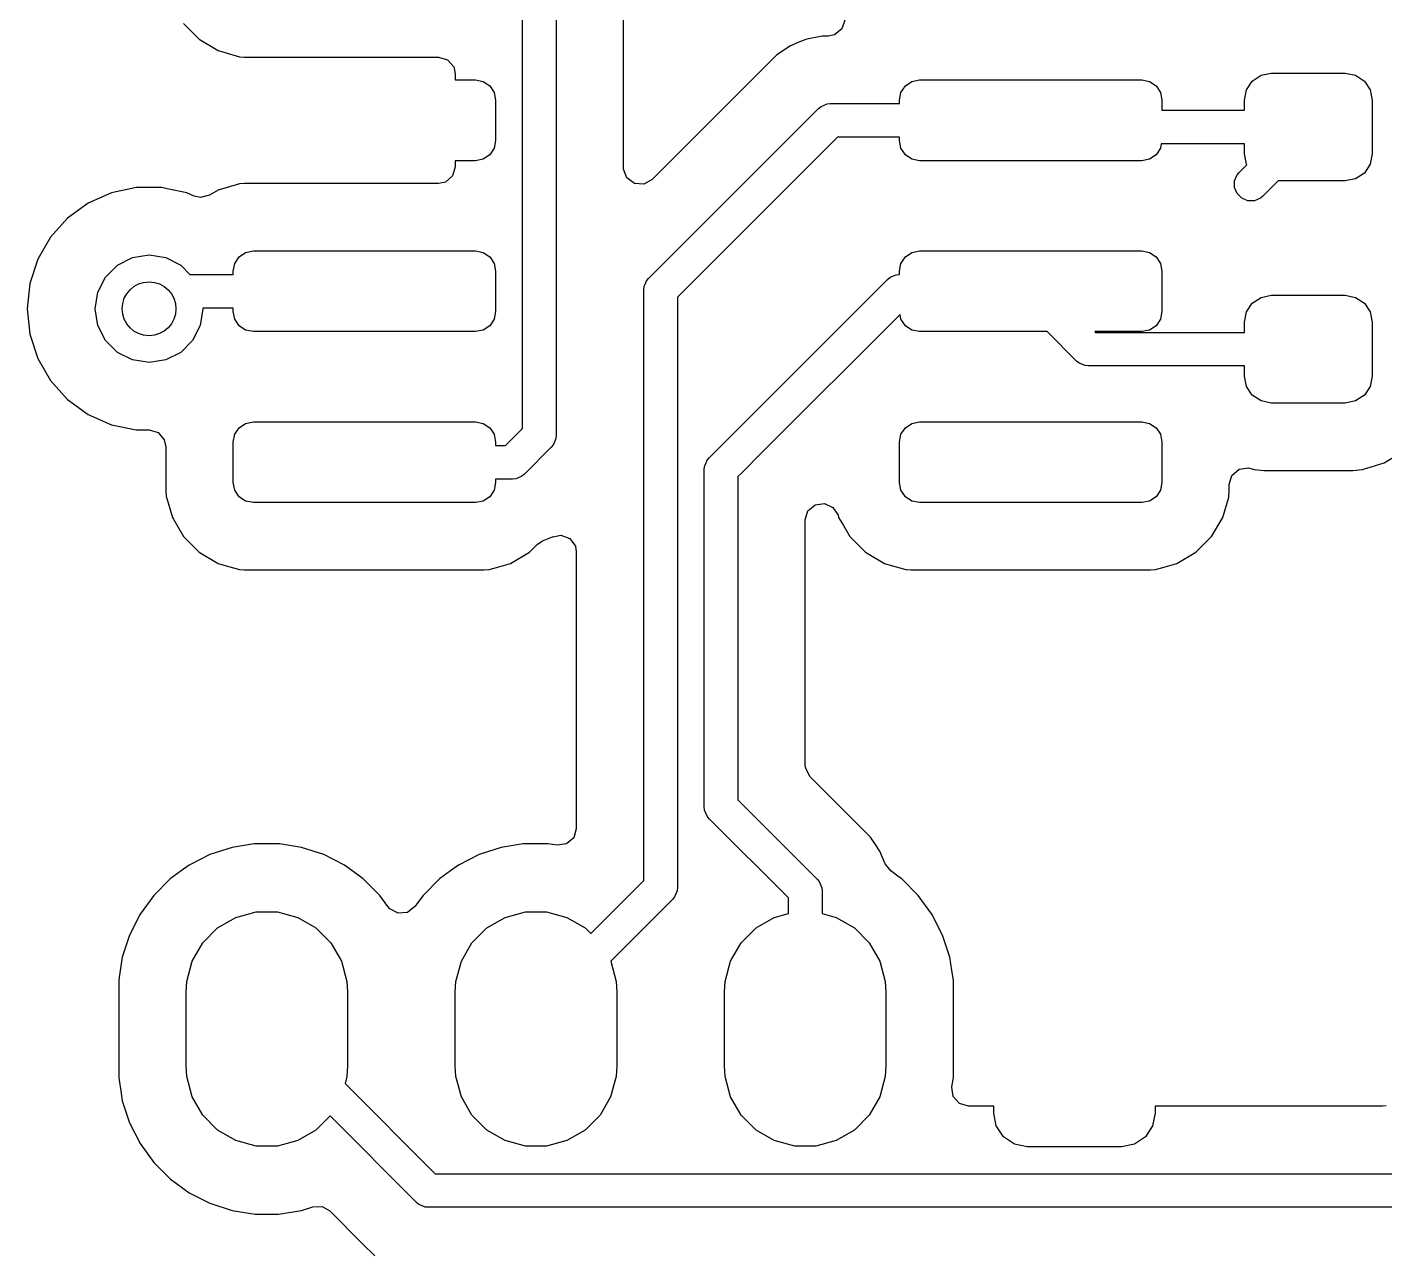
# Model space of a CAD drawing. Extents: x 0.77 to 3.29, y -3.37 to -0.68.
# Drawn here: x 2.0874 to 2.4845, y -2.3571 to -1.9995 of the extents above; entities that cross this region are included whole.
import ezdxf

# ---------------------------------------------------------------- set-up
doc = ezdxf.new("R2010")
doc.units = 0
doc.header["$MEASUREMENT"] = 0
doc.layers.add('BLACK', color=7, linetype='CONTINUOUS')

msp = doc.modelspace()

# ---------------------------------------------------------------- linework, layer by layer
at = {"layer": 'BLACK', "linetype": 'CONTINUOUS'}
for p, q in [((2.26183, -2.04061), (2.26183, -1.92586)), ((2.24213, -1.92828), (2.24213, -2.11883)), ((2.23228, -2.1168), (2.23228, -1.93032)), ((2.3265, -1.99738), (2.32563, -1.99999)), ((2.13315, -1.99844), (2.13772, -2.00301)), ((2.32563, -1.99999), (2.32349, -2.00171)), ((2.13772, -2.00301), (2.13772, -2.00301)), ((2.13772, -2.00301), (2.13772, -2.00301)), ((2.13772, -2.00301), (2.14329, -2.0063)), ((2.31068, -2.00489), (2.30664, -2.00758)), ((2.31361, -2.00367), (2.31068, -2.00489)), ((2.31516, -2.00303), (2.31361, -2.00367)), ((2.31361, -2.00367), (2.31361, -2.00367)), ((2.31595, -2.00287), (2.31516, -2.00303)), ((2.31516, -2.00303), (2.31516, -2.00303)), ((2.31992, -2.00208), (2.31595, -2.00287)), ((2.31595, -2.00287), (2.31595, -2.00287)), ((2.32163, -2.00208), (2.31992, -2.00208)), ((2.32349, -2.00171), (2.32163, -2.00208)), ((2.14329, -2.0063), (2.14493, -2.00678)), ((2.14493, -2.00678), (2.1495, -2.00811)), ((2.1495, -2.00811), (2.14951, -2.00811)), ((2.14951, -2.00811), (2.14951, -2.00811)), ((2.14951, -2.00811), (2.15096, -2.00822)), ((2.15096, -2.00822), (2.2077, -2.00822)), ((2.2077, -2.00822), (2.21034, -2.009)), ((2.21034, -2.009), (2.21214, -2.01108)), ((2.30664, -2.00758), (2.27016, -2.04406)), ((2.30664, -2.00758), (2.30664, -2.00758)), ((2.21214, -2.01108), (2.21258, -2.01311)), ((2.21258, -2.01311), (2.21258, -2.0149)), ((2.44827, -2.01353), (2.45128, -2.01293)), ((2.45128, -2.01293), (2.47293, -2.01293)), ((2.47293, -2.01293), (2.47595, -2.01353)), ((2.21258, -2.0149), (2.2185, -2.0149)), ((2.2185, -2.0149), (2.22076, -2.01535)), ((2.22076, -2.01535), (2.22268, -2.01663)), ((2.22268, -2.01663), (2.22396, -2.01854)), ((2.34297, -2.01854), (2.34425, -2.01663)), ((2.34425, -2.01663), (2.34617, -2.01535)), ((2.34617, -2.01535), (2.34843, -2.0149)), ((2.34843, -2.0149), (2.41339, -2.0149)), ((2.41339, -2.0149), (2.41565, -2.01535)), ((2.41565, -2.01535), (2.41756, -2.01663)), ((2.41756, -2.01663), (2.41884, -2.01854)), ((2.444, -2.01779), (2.44571, -2.01524)), ((2.44571, -2.01524), (2.44827, -2.01353)), ((2.47595, -2.01353), (2.4785, -2.01524)), ((2.4785, -2.01524), (2.48021, -2.01779)), ((2.22396, -2.01854), (2.22441, -2.0208)), ((2.22441, -2.0208), (2.22441, -2.03261)), ((2.34252, -2.0208), (2.34297, -2.01854)), ((2.34252, -2.02179), (2.34252, -2.0208)), ((2.41884, -2.01854), (2.41929, -2.0208)), ((2.41929, -2.0208), (2.41929, -2.02376)), ((2.44341, -2.0208), (2.444, -2.01779)), ((2.44341, -2.02376), (2.44341, -2.0208)), ((2.48021, -2.01779), (2.48081, -2.0208)), ((2.48081, -2.0208), (2.48081, -2.03655)), ((2.26916, -2.07293), (2.31886, -2.02323)), ((2.31886, -2.02323), (2.31961, -2.02262)), ((2.31961, -2.02262), (2.32138, -2.02188)), ((2.32138, -2.02188), (2.32234, -2.02179)), ((2.32234, -2.02179), (2.34252, -2.02179)), ((2.41929, -2.02376), (2.44341, -2.02376)), ((2.22441, -2.03261), (2.22396, -2.03487)), ((2.32438, -2.03163), (2.27756, -2.07845)), ((2.34252, -2.03163), (2.32438, -2.03163)), ((2.34252, -2.03261), (2.34252, -2.03163)), ((2.34297, -2.03487), (2.34252, -2.03261)), ((2.22268, -2.03679), (2.22076, -2.03807)), ((2.22396, -2.03487), (2.22268, -2.03679)), ((2.34425, -2.03679), (2.34297, -2.03487)), ((2.34617, -2.03807), (2.34425, -2.03679)), ((2.41756, -2.03679), (2.41565, -2.03807)), ((2.41884, -2.03487), (2.41756, -2.03679)), ((2.4191, -2.0336), (2.41884, -2.03487)), ((2.44341, -2.0336), (2.4191, -2.0336)), ((2.44341, -2.03655), (2.44341, -2.0336)), ((2.444, -2.03956), (2.44341, -2.03655)), ((2.48081, -2.03655), (2.48021, -2.03956)), ((2.21258, -2.04031), (2.2118, -2.04295)), ((2.2185, -2.03852), (2.21258, -2.03852)), ((2.21258, -2.03852), (2.21258, -2.04031)), ((2.22076, -2.03807), (2.2185, -2.03852)), ((2.26184, -2.04096), (2.26183, -2.04061)), ((2.2628, -2.04353), (2.26184, -2.04096)), ((2.34843, -2.03852), (2.34617, -2.03807)), ((2.41339, -2.03852), (2.34843, -2.03852)), ((2.41565, -2.03807), (2.41339, -2.03852)), ((2.44189, -2.04193), (2.44411, -2.03972)), ((2.44411, -2.03972), (2.444, -2.03956)), ((2.48021, -2.03956), (2.4785, -2.04212)), ((2.20972, -2.04475), (2.2077, -2.04519)), ((2.2118, -2.04295), (2.20972, -2.04475)), ((2.26501, -2.04518), (2.2628, -2.04353)), ((2.27016, -2.04406), (2.26775, -2.04538)), ((2.44055, -2.04445), (2.44128, -2.04268)), ((2.44055, -2.04637), (2.44055, -2.04445)), ((2.44128, -2.04268), (2.44189, -2.04193)), ((2.45332, -2.04443), (2.44885, -2.04889)), ((2.47293, -2.04443), (2.45332, -2.04443)), ((2.47595, -2.04383), (2.47293, -2.04443)), ((2.4785, -2.04212), (2.47595, -2.04383)), ((2.11202, -2.04792), (2.10521, -2.05095)), ((2.11803, -2.04665), (2.11202, -2.04792)), ((2.11202, -2.04792), (2.11202, -2.04792)), ((2.11931, -2.04637), (2.11803, -2.04665)), ((2.12676, -2.04637), (2.11931, -2.04637)), ((2.12831, -2.0467), (2.12676, -2.04637)), ((2.13405, -2.04792), (2.12831, -2.0467)), ((2.13624, -2.0489), (2.13405, -2.04792)), ((2.13804, -2.04932), (2.13624, -2.0489)), ((2.14071, -2.04864), (2.13804, -2.04932)), ((2.14329, -2.04711), (2.14071, -2.04864)), ((2.1495, -2.04531), (2.14329, -2.04711)), ((2.14329, -2.04711), (2.14329, -2.04711)), ((2.14951, -2.04531), (2.1495, -2.04531)), ((2.15096, -2.04519), (2.14951, -2.04531)), ((2.2077, -2.04519), (2.15096, -2.04519)), ((2.26775, -2.04538), (2.26501, -2.04518)), ((2.44128, -2.04814), (2.44055, -2.04637)), ((2.44264, -2.0495), (2.44128, -2.04814)), ((2.44885, -2.04889), (2.44811, -2.0495)), ((2.10521, -2.05095), (2.09918, -2.05534)), ((2.10521, -2.05095), (2.10521, -2.05095)), ((2.44441, -2.05024), (2.44264, -2.0495)), ((2.44633, -2.05024), (2.44441, -2.05024)), ((2.44811, -2.0495), (2.44633, -2.05024)), ((2.09918, -2.05534), (2.09419, -2.06087)), ((2.09419, -2.06087), (2.09047, -2.06733)), ((2.15128, -2.06535), (2.15354, -2.0649)), ((2.15354, -2.0649), (2.2185, -2.0649)), ((2.2185, -2.0649), (2.22076, -2.06535)), ((2.34617, -2.06535), (2.34843, -2.0649)), ((2.34843, -2.0649), (2.41339, -2.0649)), ((2.41339, -2.0649), (2.41565, -2.06535)), ((2.09047, -2.06733), (2.08816, -2.07441)), ((2.09047, -2.06733), (2.09047, -2.06733)), ((2.11378, -2.06909), (2.11817, -2.06685)), ((2.11817, -2.06685), (2.12303, -2.06608)), ((2.12303, -2.06608), (2.1279, -2.06685)), ((2.1279, -2.06685), (2.13229, -2.06909)), ((2.14764, -2.0708), (2.14809, -2.06854)), ((2.14809, -2.06854), (2.14937, -2.06663)), ((2.14937, -2.06663), (2.15128, -2.06535)), ((2.22076, -2.06535), (2.22268, -2.06663)), ((2.22268, -2.06663), (2.22396, -2.06854)), ((2.22396, -2.06854), (2.22441, -2.0708)), ((2.34252, -2.0708), (2.34297, -2.06854)), ((2.34297, -2.06854), (2.34425, -2.06663)), ((2.34425, -2.06663), (2.34617, -2.06535)), ((2.41565, -2.06535), (2.41756, -2.06663)), ((2.41756, -2.06663), (2.41884, -2.06854)), ((2.41884, -2.06854), (2.41929, -2.0708)), ((2.10805, -2.07696), (2.11029, -2.07257)), ((2.11029, -2.07257), (2.11378, -2.06909)), ((2.13229, -2.06909), (2.13499, -2.07179)), ((2.13499, -2.07179), (2.14764, -2.07179)), ((2.14764, -2.07179), (2.14764, -2.0708)), ((2.22441, -2.0708), (2.22441, -2.08261)), ((2.33904, -2.07323), (2.33979, -2.07262)), ((2.33979, -2.07262), (2.34104, -2.0721)), ((2.33979, -2.07262), (2.33979, -2.07262)), ((2.34104, -2.0721), (2.34156, -2.07188)), ((2.34156, -2.07188), (2.34252, -2.07179)), ((2.34156, -2.07188), (2.34156, -2.07188)), ((2.34252, -2.07179), (2.34252, -2.0708)), ((2.41929, -2.0708), (2.41929, -2.08261)), ((2.08816, -2.07442), (2.08738, -2.08183)), ((2.08816, -2.07441), (2.08816, -2.07442)), ((2.26772, -2.07641), (2.26781, -2.07545)), ((2.26772, -2.24908), (2.26772, -2.07641)), ((2.26781, -2.07545), (2.2679, -2.07524)), ((2.2679, -2.07524), (2.26824, -2.07442)), ((2.26824, -2.07442), (2.26855, -2.07368)), ((2.26855, -2.07368), (2.26916, -2.07293)), ((2.26855, -2.07368), (2.26855, -2.07368)), ((2.29563, -2.11663), (2.33904, -2.07323)), ((2.10728, -2.08183), (2.10805, -2.07696)), ((2.27756, -2.07845), (2.27756, -2.25112)), ((2.444, -2.08275), (2.44571, -2.0802)), ((2.44571, -2.0802), (2.44827, -2.07849)), ((2.44827, -2.07849), (2.45128, -2.07789)), ((2.45128, -2.07789), (2.47293, -2.07789)), ((2.47293, -2.07789), (2.47595, -2.07849)), ((2.47595, -2.07849), (2.4785, -2.0802)), ((2.4785, -2.0802), (2.48021, -2.08275)), ((2.08738, -2.08183), (2.08816, -2.08924)), ((2.10805, -2.08669), (2.10728, -2.08183)), ((2.13878, -2.08183), (2.13801, -2.08669)), ((2.14764, -2.08163), (2.13875, -2.08163)), ((2.13875, -2.08163), (2.13878, -2.08183)), ((2.14764, -2.08261), (2.14764, -2.08163)), ((2.14809, -2.08487), (2.14764, -2.08261)), ((2.22441, -2.08261), (2.22396, -2.08487)), ((2.34269, -2.08349), (2.30259, -2.12359)), ((2.34297, -2.08487), (2.34269, -2.08349)), ((2.41929, -2.08261), (2.41884, -2.08487)), ((2.44341, -2.08576), (2.444, -2.08275)), ((2.48021, -2.08275), (2.48081, -2.08576)), ((2.11029, -2.09108), (2.10805, -2.08669)), ((2.13801, -2.08669), (2.13577, -2.09108)), ((2.14937, -2.08679), (2.14809, -2.08487)), ((2.15128, -2.08807), (2.14937, -2.08679)), ((2.15354, -2.08852), (2.15128, -2.08807)), ((2.2185, -2.08852), (2.15354, -2.08852)), ((2.22076, -2.08807), (2.2185, -2.08852)), ((2.22268, -2.08679), (2.22076, -2.08807)), ((2.22396, -2.08487), (2.22268, -2.08679)), ((2.34425, -2.08679), (2.34297, -2.08487)), ((2.34617, -2.08807), (2.34425, -2.08679)), ((2.34843, -2.08852), (2.34617, -2.08807)), ((2.38576, -2.08852), (2.34843, -2.08852)), ((2.39435, -2.09712), (2.38576, -2.08852)), ((2.41339, -2.08852), (2.39968, -2.08852)), ((2.39968, -2.08852), (2.39987, -2.08872)), ((2.39987, -2.08872), (2.44341, -2.08872)), ((2.41565, -2.08807), (2.41339, -2.08852)), ((2.41756, -2.08679), (2.41565, -2.08807)), ((2.41884, -2.08487), (2.41756, -2.08679)), ((2.44341, -2.08872), (2.44341, -2.08576)), ((2.48081, -2.08576), (2.48081, -2.10151)), ((2.08816, -2.08924), (2.08816, -2.08924)), ((2.08816, -2.08924), (2.09047, -2.09633)), ((2.11378, -2.09457), (2.11029, -2.09108)), ((2.13577, -2.09108), (2.13229, -2.09457)), ((2.09047, -2.09633), (2.09047, -2.09633)), ((2.09047, -2.09633), (2.09419, -2.10278)), ((2.11817, -2.0968), (2.11378, -2.09457)), ((2.13229, -2.09457), (2.1279, -2.0968)), ((2.12303, -2.09757), (2.11817, -2.0968)), ((2.1279, -2.0968), (2.12303, -2.09757)), ((2.3951, -2.09773), (2.39435, -2.09712)), ((2.39687, -2.09846), (2.3951, -2.09773)), ((2.39783, -2.09856), (2.39687, -2.09846)), ((2.39687, -2.09846), (2.39687, -2.09846)), ((2.44341, -2.09856), (2.39783, -2.09856)), ((2.44341, -2.10151), (2.44341, -2.09856)), ((2.09419, -2.10278), (2.09756, -2.10652)), ((2.444, -2.10453), (2.44341, -2.10151)), ((2.44571, -2.10708), (2.444, -2.10453)), ((2.48021, -2.10453), (2.4785, -2.10708)), ((2.48081, -2.10151), (2.48021, -2.10453)), ((2.09756, -2.10652), (2.09918, -2.10832)), ((2.09918, -2.10832), (2.10521, -2.1127)), ((2.44827, -2.10879), (2.44571, -2.10708)), ((2.4785, -2.10708), (2.47595, -2.10879)), ((2.45128, -2.10939), (2.44827, -2.10879)), ((2.47293, -2.10939), (2.45128, -2.10939)), ((2.47595, -2.10879), (2.47293, -2.10939)), ((2.10521, -2.1127), (2.10521, -2.1127)), ((2.10521, -2.1127), (2.11202, -2.11573)), ((2.11202, -2.11573), (2.11202, -2.11573)), ((2.11202, -2.11573), (2.11931, -2.11728)), ((2.14937, -2.11663), (2.15128, -2.11535)), ((2.15128, -2.11535), (2.15354, -2.1149)), ((2.15354, -2.1149), (2.2185, -2.1149)), ((2.2185, -2.1149), (2.22076, -2.11535)), ((2.22076, -2.11535), (2.22268, -2.11663)), ((2.34425, -2.11663), (2.34617, -2.11535)), ((2.34617, -2.11535), (2.34843, -2.1149)), ((2.34843, -2.1149), (2.41339, -2.1149)), ((2.41339, -2.1149), (2.41565, -2.11535)), ((2.41565, -2.11535), (2.41756, -2.11663)), ((2.11931, -2.11728), (2.11931, -2.11728)), ((2.11931, -2.11728), (2.12305, -2.11728)), ((2.12305, -2.11728), (2.12569, -2.11805)), ((2.12569, -2.11805), (2.12749, -2.12013)), ((2.12749, -2.12013), (2.12793, -2.12216)), ((2.14764, -2.1208), (2.14809, -2.11854)), ((2.14809, -2.11854), (2.14937, -2.11663)), ((2.22268, -2.11663), (2.22396, -2.11854)), ((2.22396, -2.11854), (2.22441, -2.1208)), ((2.22729, -2.12179), (2.23228, -2.1168)), ((2.24203, -2.11979), (2.2413, -2.12157)), ((2.24213, -2.11883), (2.24203, -2.11979)), ((2.28687, -2.12539), (2.29563, -2.11663)), ((2.29563, -2.11663), (2.29563, -2.11663)), ((2.34252, -2.1208), (2.34297, -2.11854)), ((2.34297, -2.11854), (2.34425, -2.11663)), ((2.41756, -2.11663), (2.41884, -2.11854)), ((2.41884, -2.11854), (2.41929, -2.1208)), ((2.12793, -2.12216), (2.12793, -2.1352)), ((2.14764, -2.13261), (2.14764, -2.1208)), ((2.22441, -2.1208), (2.22441, -2.12179)), ((2.22441, -2.12179), (2.22729, -2.12179)), ((2.24068, -2.12231), (2.23281, -2.13019)), ((2.2413, -2.12157), (2.24068, -2.12231)), ((2.30259, -2.12359), (2.29629, -2.12989)), ((2.30259, -2.12359), (2.30259, -2.12359)), ((2.34252, -2.13261), (2.34252, -2.1208)), ((2.41929, -2.1208), (2.41929, -2.13261)), ((2.48433, -2.12685), (2.49007, -2.12338)), ((2.28543, -2.12887), (2.28553, -2.12791)), ((2.28553, -2.12791), (2.28558, -2.12778)), ((2.28558, -2.12778), (2.28597, -2.12685)), ((2.28597, -2.12685), (2.28626, -2.12614)), ((2.28626, -2.12614), (2.28687, -2.12539)), ((2.28626, -2.12614), (2.28626, -2.12614)), ((2.44185, -2.12876), (2.44457, -2.12837)), ((2.44457, -2.12837), (2.44533, -2.12854)), ((2.47794, -2.12884), (2.48433, -2.12685)), ((2.22933, -2.13163), (2.22441, -2.13163)), ((2.22441, -2.13163), (2.22441, -2.13261)), ((2.23029, -2.13154), (2.22933, -2.13163)), ((2.23081, -2.13132), (2.23029, -2.13154)), ((2.23029, -2.13154), (2.23029, -2.13154)), ((2.23206, -2.1308), (2.23081, -2.13132)), ((2.23281, -2.13019), (2.23206, -2.1308)), ((2.23206, -2.1308), (2.23206, -2.1308)), ((2.28543, -2.2275), (2.28543, -2.12887)), ((2.29629, -2.12989), (2.29528, -2.13091)), ((2.29528, -2.13091), (2.29528, -2.22546)), ((2.29629, -2.12989), (2.29629, -2.12989)), ((2.439, -2.13321), (2.43977, -2.13057)), ((2.43977, -2.13057), (2.44185, -2.12876)), ((2.44533, -2.12854), (2.44627, -2.12884)), ((2.44627, -2.12884), (2.44905, -2.12909)), ((2.44905, -2.12909), (2.44905, -2.12909)), ((2.44905, -2.12909), (2.47516, -2.12909)), ((2.47516, -2.12909), (2.47794, -2.12884)), ((2.47516, -2.12909), (2.47516, -2.12909)), ((2.12793, -2.1352), (2.12805, -2.13665)), ((2.14809, -2.13487), (2.14764, -2.13261)), ((2.14937, -2.13679), (2.14809, -2.13487)), ((2.22396, -2.13487), (2.22268, -2.13679)), ((2.22441, -2.13261), (2.22396, -2.13487)), ((2.34297, -2.13487), (2.34252, -2.13261)), ((2.34425, -2.13679), (2.34297, -2.13487)), ((2.41884, -2.13487), (2.41756, -2.13679)), ((2.41929, -2.13261), (2.41884, -2.13487)), ((2.43888, -2.13665), (2.439, -2.1352)), ((2.439, -2.1352), (2.439, -2.13321)), ((2.439, -2.1352), (2.439, -2.1352)), ((2.12805, -2.13665), (2.12805, -2.13665)), ((2.12805, -2.13665), (2.12985, -2.14287)), ((2.15128, -2.13807), (2.14937, -2.13679)), ((2.15354, -2.13852), (2.15128, -2.13807)), ((2.2185, -2.13852), (2.15354, -2.13852)), ((2.22076, -2.13807), (2.2185, -2.13852)), ((2.22268, -2.13679), (2.22076, -2.13807)), ((2.31576, -2.14095), (2.31783, -2.13915)), ((2.31783, -2.13915), (2.32056, -2.13876)), ((2.32056, -2.13876), (2.32306, -2.1399)), ((2.32306, -2.1399), (2.32455, -2.14222)), ((2.34617, -2.13807), (2.34425, -2.13679)), ((2.34843, -2.13852), (2.34617, -2.13807)), ((2.41339, -2.13852), (2.34843, -2.13852)), ((2.41565, -2.13807), (2.41339, -2.13852)), ((2.41756, -2.13679), (2.41565, -2.13807)), ((2.43708, -2.14287), (2.43881, -2.13691)), ((2.43881, -2.13691), (2.43888, -2.13665)), ((2.43888, -2.13665), (2.43888, -2.13665)), ((2.12985, -2.14287), (2.12985, -2.14287)), ((2.12985, -2.14287), (2.12985, -2.14287)), ((2.12985, -2.14287), (2.13017, -2.1434)), ((2.13017, -2.1434), (2.13315, -2.14844)), ((2.31498, -2.14359), (2.31576, -2.14095)), ((2.31498, -2.21527), (2.31498, -2.14359)), ((2.32455, -2.14222), (2.32455, -2.14223)), ((2.32455, -2.14223), (2.32473, -2.14287)), ((2.32473, -2.14287), (2.32611, -2.14519)), ((2.43378, -2.14844), (2.43708, -2.14287)), ((2.24126, -2.14853), (2.24352, -2.14806)), ((2.24352, -2.14806), (2.24609, -2.14904)), ((2.32611, -2.14519), (2.32803, -2.14844)), ((2.13315, -2.14844), (2.13315, -2.14844)), ((2.13315, -2.14844), (2.13772, -2.15301)), ((2.23433, -2.15301), (2.23657, -2.15077)), ((2.23657, -2.15077), (2.23815, -2.14971)), ((2.23815, -2.14971), (2.241, -2.14853)), ((2.241, -2.14853), (2.24122, -2.14844)), ((2.241, -2.14853), (2.241, -2.14853)), ((2.24122, -2.14844), (2.24126, -2.14853)), ((2.24609, -2.14904), (2.24772, -2.15126)), ((2.24772, -2.15126), (2.24801, -2.15293)), ((2.32803, -2.14844), (2.32803, -2.14844)), ((2.32803, -2.14844), (2.3326, -2.15301)), ((2.42921, -2.15301), (2.43378, -2.14844)), ((2.13772, -2.15301), (2.13772, -2.15301)), ((2.13772, -2.15301), (2.13772, -2.15301)), ((2.13772, -2.15301), (2.14329, -2.1563)), ((2.22876, -2.1563), (2.23433, -2.15301)), ((2.24801, -2.15293), (2.24801, -2.23391)), ((2.3326, -2.15301), (2.3326, -2.15301)), ((2.3326, -2.15301), (2.3326, -2.15301)), ((2.3326, -2.15301), (2.33817, -2.1563)), ((2.42364, -2.1563), (2.42921, -2.15301)), ((2.14329, -2.1563), (2.14493, -2.15678)), ((2.14493, -2.15678), (2.1495, -2.15811)), ((2.1495, -2.15811), (2.14951, -2.15811)), ((2.14951, -2.15811), (2.14951, -2.15811)), ((2.14951, -2.15811), (2.15096, -2.15822)), ((2.15096, -2.15822), (2.15096, -2.15822)), ((2.15096, -2.15822), (2.22109, -2.15822)), ((2.22109, -2.15822), (2.22254, -2.15811)), ((2.22109, -2.15822), (2.22109, -2.15822)), ((2.22254, -2.15811), (2.22464, -2.1575)), ((2.22254, -2.15811), (2.22254, -2.15811)), ((2.22254, -2.15811), (2.22254, -2.15811)), ((2.22464, -2.1575), (2.22876, -2.1563)), ((2.33817, -2.1563), (2.33981, -2.15678)), ((2.33981, -2.15678), (2.34439, -2.15811)), ((2.34439, -2.15811), (2.34439, -2.15811)), ((2.34439, -2.15811), (2.34439, -2.15811)), ((2.34439, -2.15811), (2.34584, -2.15822)), ((2.34584, -2.15822), (2.34584, -2.15822)), ((2.34584, -2.15822), (2.41597, -2.15822)), ((2.41597, -2.15822), (2.41742, -2.15811)), ((2.41597, -2.15822), (2.41597, -2.15822)), ((2.41742, -2.15811), (2.41952, -2.1575)), ((2.41742, -2.15811), (2.41742, -2.15811)), ((2.41742, -2.15811), (2.41742, -2.15811)), ((2.41952, -2.1575), (2.42364, -2.1563)), ((2.31509, -2.21631), (2.31498, -2.21527)), ((2.31641, -2.21873), (2.31509, -2.21631)), ((2.33066, -2.23297), (2.31641, -2.21873)), ((2.28553, -2.22846), (2.28543, -2.2275)), ((2.29528, -2.22546), (2.31844, -2.24862)), ((2.28626, -2.23023), (2.28553, -2.22846)), ((2.28687, -2.23098), (2.28626, -2.23023)), ((2.28626, -2.23023), (2.28626, -2.23023)), ((2.31004, -2.25414), (2.28687, -2.23098)), ((2.24801, -2.23391), (2.24724, -2.23655)), ((2.33409, -2.2364), (2.33066, -2.23297)), ((2.33066, -2.23297), (2.33066, -2.23297)), ((2.14733, -2.23937), (2.14085, -2.24148)), ((2.15374, -2.23836), (2.14733, -2.23937)), ((2.15407, -2.2383), (2.15374, -2.23836)), ((2.16089, -2.2383), (2.15407, -2.2383)), ((2.16122, -2.23836), (2.16089, -2.2383)), ((2.16763, -2.23937), (2.16122, -2.23836)), ((2.17411, -2.24148), (2.16763, -2.23937)), ((2.16763, -2.23937), (2.16763, -2.23937)), ((2.16763, -2.23937), (2.16763, -2.23937)), ((2.22607, -2.23937), (2.21959, -2.24148)), ((2.23248, -2.23836), (2.22607, -2.23937)), ((2.23281, -2.2383), (2.23248, -2.23836)), ((2.23963, -2.2383), (2.23281, -2.2383)), ((2.24237, -2.23874), (2.23963, -2.2383)), ((2.24244, -2.23875), (2.24237, -2.23874)), ((2.24516, -2.23836), (2.24244, -2.23875)), ((2.24724, -2.23655), (2.24516, -2.23836)), ((2.33608, -2.23939), (2.33409, -2.2364)), ((2.33409, -2.2364), (2.33409, -2.2364)), ((2.33409, -2.2364), (2.33409, -2.2364)), ((2.33614, -2.23948), (2.33608, -2.23939)), ((2.33678, -2.24044), (2.33614, -2.23948)), ((2.14085, -2.24148), (2.13477, -2.24457)), ((2.18019, -2.24457), (2.17411, -2.24148)), ((2.21959, -2.24148), (2.21351, -2.24457)), ((2.33833, -2.24416), (2.33678, -2.24044)), ((2.33678, -2.24044), (2.33678, -2.24044)), ((2.13247, -2.24624), (2.12925, -2.24858)), ((2.13477, -2.24457), (2.13247, -2.24624)), ((2.18571, -2.24858), (2.18019, -2.24457)), ((2.21121, -2.24624), (2.20799, -2.24858)), ((2.21351, -2.24457), (2.21121, -2.24624)), ((2.33997, -2.24624), (2.33833, -2.24416)), ((2.34248, -2.24807), (2.33997, -2.24624)), ((2.12925, -2.24858), (2.12443, -2.2534)), ((2.12925, -2.24858), (2.12925, -2.24858)), ((2.12925, -2.24858), (2.12925, -2.24858)), ((2.19053, -2.2534), (2.18571, -2.24858)), ((2.20799, -2.24858), (2.20317, -2.2534)), ((2.20799, -2.24858), (2.20799, -2.24858)), ((2.20799, -2.24858), (2.20799, -2.24858)), ((2.25225, -2.26454), (2.26772, -2.24908)), ((2.27756, -2.25112), (2.27746, -2.25208)), ((2.31844, -2.24862), (2.31905, -2.24937)), ((2.31905, -2.24937), (2.31905, -2.24937)), ((2.31905, -2.24937), (2.31979, -2.25114)), ((2.31979, -2.25114), (2.31988, -2.2521)), ((2.34319, -2.24858), (2.34248, -2.24807)), ((2.34801, -2.2534), (2.34319, -2.24858)), ((2.12443, -2.2534), (2.12042, -2.25892)), ((2.12443, -2.2534), (2.12443, -2.2534)), ((2.12443, -2.2534), (2.12443, -2.2534)), ((2.12443, -2.2534), (2.12443, -2.2534)), ((2.1929, -2.25667), (2.19053, -2.2534)), ((2.19053, -2.2534), (2.19053, -2.2534)), ((2.20317, -2.2534), (2.2008, -2.25667)), ((2.20317, -2.2534), (2.20317, -2.2534)), ((2.27612, -2.2546), (2.25806, -2.27265)), ((2.27673, -2.25385), (2.27612, -2.2546)), ((2.27746, -2.25208), (2.27673, -2.25385)), ((2.31004, -2.2587), (2.31004, -2.25414)), ((2.31988, -2.2521), (2.31988, -2.2587)), ((2.35202, -2.25892), (2.34801, -2.2534)), ((2.12042, -2.25892), (2.11733, -2.265)), ((2.14844, -2.25981), (2.1544, -2.25821)), ((2.1544, -2.25821), (2.16056, -2.25821)), ((2.16056, -2.25821), (2.16652, -2.25981)), ((2.19345, -2.2573), (2.1929, -2.25667)), ((2.19588, -2.25859), (2.19345, -2.2573)), ((2.19862, -2.25835), (2.19588, -2.25859)), ((2.2008, -2.25667), (2.19862, -2.25835)), ((2.22718, -2.25981), (2.23314, -2.25821)), ((2.23314, -2.25821), (2.2393, -2.25821)), ((2.2393, -2.25821), (2.24526, -2.25981)), ((2.30592, -2.25981), (2.31004, -2.2587)), ((2.31988, -2.2587), (2.324, -2.25981)), ((2.35511, -2.265), (2.35202, -2.25892)), ((2.13874, -2.26725), (2.1431, -2.26289)), ((2.1431, -2.26289), (2.14844, -2.25981)), ((2.16652, -2.25981), (2.17186, -2.26289)), ((2.17186, -2.26289), (2.17622, -2.26725)), ((2.21748, -2.26725), (2.22184, -2.26289)), ((2.22184, -2.26289), (2.22718, -2.25981)), ((2.24526, -2.25981), (2.2506, -2.26289)), ((2.2506, -2.26289), (2.25225, -2.26454)), ((2.29622, -2.26725), (2.30058, -2.26289)), ((2.30058, -2.26289), (2.30592, -2.25981)), ((2.324, -2.25981), (2.32934, -2.26289)), ((2.32934, -2.26289), (2.3337, -2.26725)), ((2.11733, -2.265), (2.11522, -2.27148)), ((2.13566, -2.27259), (2.13874, -2.26725)), ((2.17622, -2.26725), (2.1793, -2.27259)), ((2.2144, -2.27259), (2.21748, -2.26725)), ((2.29314, -2.27259), (2.29622, -2.26725)), ((2.3337, -2.26725), (2.33678, -2.27259)), ((2.35722, -2.27148), (2.35511, -2.265)), ((2.11522, -2.27148), (2.11439, -2.27672)), ((2.13406, -2.27855), (2.13566, -2.27259)), ((2.1793, -2.27259), (2.1809, -2.27855)), ((2.2128, -2.27855), (2.2144, -2.27259)), ((2.25806, -2.27265), (2.25964, -2.27855)), ((2.29154, -2.27855), (2.29314, -2.27259)), ((2.33678, -2.27259), (2.33838, -2.27855)), ((2.35783, -2.27534), (2.35722, -2.27148)), ((2.35829, -2.27822), (2.35783, -2.27534)), ((2.11439, -2.27672), (2.11415, -2.27822)), ((2.11415, -2.27822), (2.11415, -2.30669)), ((2.13386, -2.28163), (2.13406, -2.27855)), ((2.1809, -2.27855), (2.1811, -2.28163)), ((2.2126, -2.28163), (2.2128, -2.27855)), ((2.25964, -2.27855), (2.25984, -2.28163)), ((2.29134, -2.28163), (2.29154, -2.27855)), ((2.33838, -2.27855), (2.33858, -2.28163)), ((2.35829, -2.30669), (2.35829, -2.27822)), ((2.13386, -2.30328), (2.13386, -2.28163)), ((2.1811, -2.28163), (2.1811, -2.30328)), ((2.2126, -2.30328), (2.2126, -2.28163)), ((2.25984, -2.28163), (2.25984, -2.30328)), ((2.29134, -2.30328), (2.29134, -2.28163)), ((2.33858, -2.28163), (2.33858, -2.30328)), ((2.11415, -2.30669), (2.11427, -2.3074)), ((2.13406, -2.30637), (2.13386, -2.30328)), ((2.13566, -2.31232), (2.13406, -2.30637)), ((2.1809, -2.30637), (2.18036, -2.30838)), ((2.1811, -2.30328), (2.1809, -2.30637)), ((2.2128, -2.30637), (2.2126, -2.30328)), ((2.2144, -2.31232), (2.2128, -2.30637)), ((2.25964, -2.30637), (2.25804, -2.31232)), ((2.25984, -2.30328), (2.25964, -2.30637)), ((2.29154, -2.30637), (2.29134, -2.30328)), ((2.29314, -2.31232), (2.29154, -2.30637)), ((2.33838, -2.30637), (2.33678, -2.31232)), ((2.33858, -2.30328), (2.33838, -2.30637)), ((2.35785, -2.30943), (2.35829, -2.30669)), ((2.11427, -2.3074), (2.11476, -2.31055)), ((2.11476, -2.31055), (2.11522, -2.31343)), ((2.18036, -2.30838), (2.20676, -2.33478)), ((2.35784, -2.3095), (2.35785, -2.30943)), ((2.35824, -2.31222), (2.35784, -2.3095)), ((2.11522, -2.31343), (2.11733, -2.31992)), ((2.13874, -2.31766), (2.13566, -2.31232)), ((2.21748, -2.31766), (2.2144, -2.31232)), ((2.25804, -2.31232), (2.25496, -2.31766)), ((2.29622, -2.31766), (2.29314, -2.31232)), ((2.33678, -2.31232), (2.3337, -2.31766)), ((2.36004, -2.3143), (2.35824, -2.31222)), ((2.36268, -2.31507), (2.36004, -2.3143)), ((2.37008, -2.31507), (2.36268, -2.31507)), ((2.37008, -2.31706), (2.37008, -2.31507)), ((2.48384, -2.31507), (2.41732, -2.31507)), ((2.41732, -2.31507), (2.41732, -2.31706)), ((2.48488, -2.31496), (2.48384, -2.31507)), ((2.1431, -2.32202), (2.13874, -2.31766)), ((2.17597, -2.31791), (2.17186, -2.32202)), ((2.20124, -2.34318), (2.17597, -2.31791)), ((2.22184, -2.32202), (2.21748, -2.31766)), ((2.25496, -2.31766), (2.2506, -2.32202)), ((2.30058, -2.32202), (2.29622, -2.31766)), ((2.3337, -2.31766), (2.32934, -2.32202)), ((2.37083, -2.32083), (2.37008, -2.31706)), ((2.41732, -2.31706), (2.41657, -2.32083)), ((2.11733, -2.31992), (2.12042, -2.32599)), ((2.14844, -2.32511), (2.1431, -2.32202)), ((2.17186, -2.32202), (2.16652, -2.32511)), ((2.22718, -2.32511), (2.22184, -2.32202)), ((2.2506, -2.32202), (2.24526, -2.32511)), ((2.30592, -2.32511), (2.30058, -2.32202)), ((2.32934, -2.32202), (2.324, -2.32511)), ((2.37296, -2.32402), (2.37083, -2.32083)), ((2.41657, -2.32083), (2.41444, -2.32402)), ((2.12042, -2.32599), (2.12443, -2.33151)), ((2.1544, -2.3267), (2.14844, -2.32511)), ((2.16056, -2.3267), (2.1544, -2.3267)), ((2.16652, -2.32511), (2.16056, -2.3267)), ((2.23314, -2.3267), (2.22718, -2.32511)), ((2.2393, -2.3267), (2.23314, -2.3267)), ((2.24526, -2.32511), (2.2393, -2.3267)), ((2.31188, -2.3267), (2.30592, -2.32511)), ((2.31804, -2.3267), (2.31188, -2.3267)), ((2.324, -2.32511), (2.31804, -2.3267)), ((2.37615, -2.32616), (2.37296, -2.32402)), ((2.37992, -2.32691), (2.37615, -2.32616)), ((2.40748, -2.32691), (2.37992, -2.32691)), ((2.41125, -2.32616), (2.40748, -2.32691)), ((2.41444, -2.32402), (2.41125, -2.32616)), ((2.12443, -2.33151), (2.12925, -2.33633)), ((2.20676, -2.33478), (2.49402, -2.33478)), ((2.12925, -2.33633), (2.13477, -2.34034)), ((2.13477, -2.34034), (2.14085, -2.34344)), ((2.14085, -2.34344), (2.14733, -2.34554)), ((2.14733, -2.34554), (2.15407, -2.34661)), ((2.15407, -2.34661), (2.15407, -2.34661)), ((2.15407, -2.34661), (2.16089, -2.34661)), ((2.16089, -2.34661), (2.16763, -2.34554)), ((2.16089, -2.34661), (2.16089, -2.34661)), ((2.16763, -2.34554), (2.17091, -2.34448)), ((2.17091, -2.34448), (2.17366, -2.3444)), ((2.17366, -2.3444), (2.17587, -2.34567)), ((2.17587, -2.34567), (2.18547, -2.35528)), ((2.20199, -2.34379), (2.20124, -2.34318)), ((2.20271, -2.34409), (2.20199, -2.34379)), ((2.20199, -2.34379), (2.20199, -2.34379)), ((2.20376, -2.34453), (2.20271, -2.34409)), ((2.20472, -2.34462), (2.20376, -2.34453)), ((2.20376, -2.34453), (2.20376, -2.34453)), ((2.49606, -2.34462), (2.20472, -2.34462)), ((2.18547, -2.35528), (2.18547, -2.35528)), ((2.18547, -2.35528), (2.18903, -2.35883))]:
    msp.add_line(p, q, dxfattribs=at)
at = {"layer": 'BLACK'}
msp.add_circle((2.12303, -2.08183), 0.00787, dxfattribs=at)

doc.saveas('drawing.dxf')
